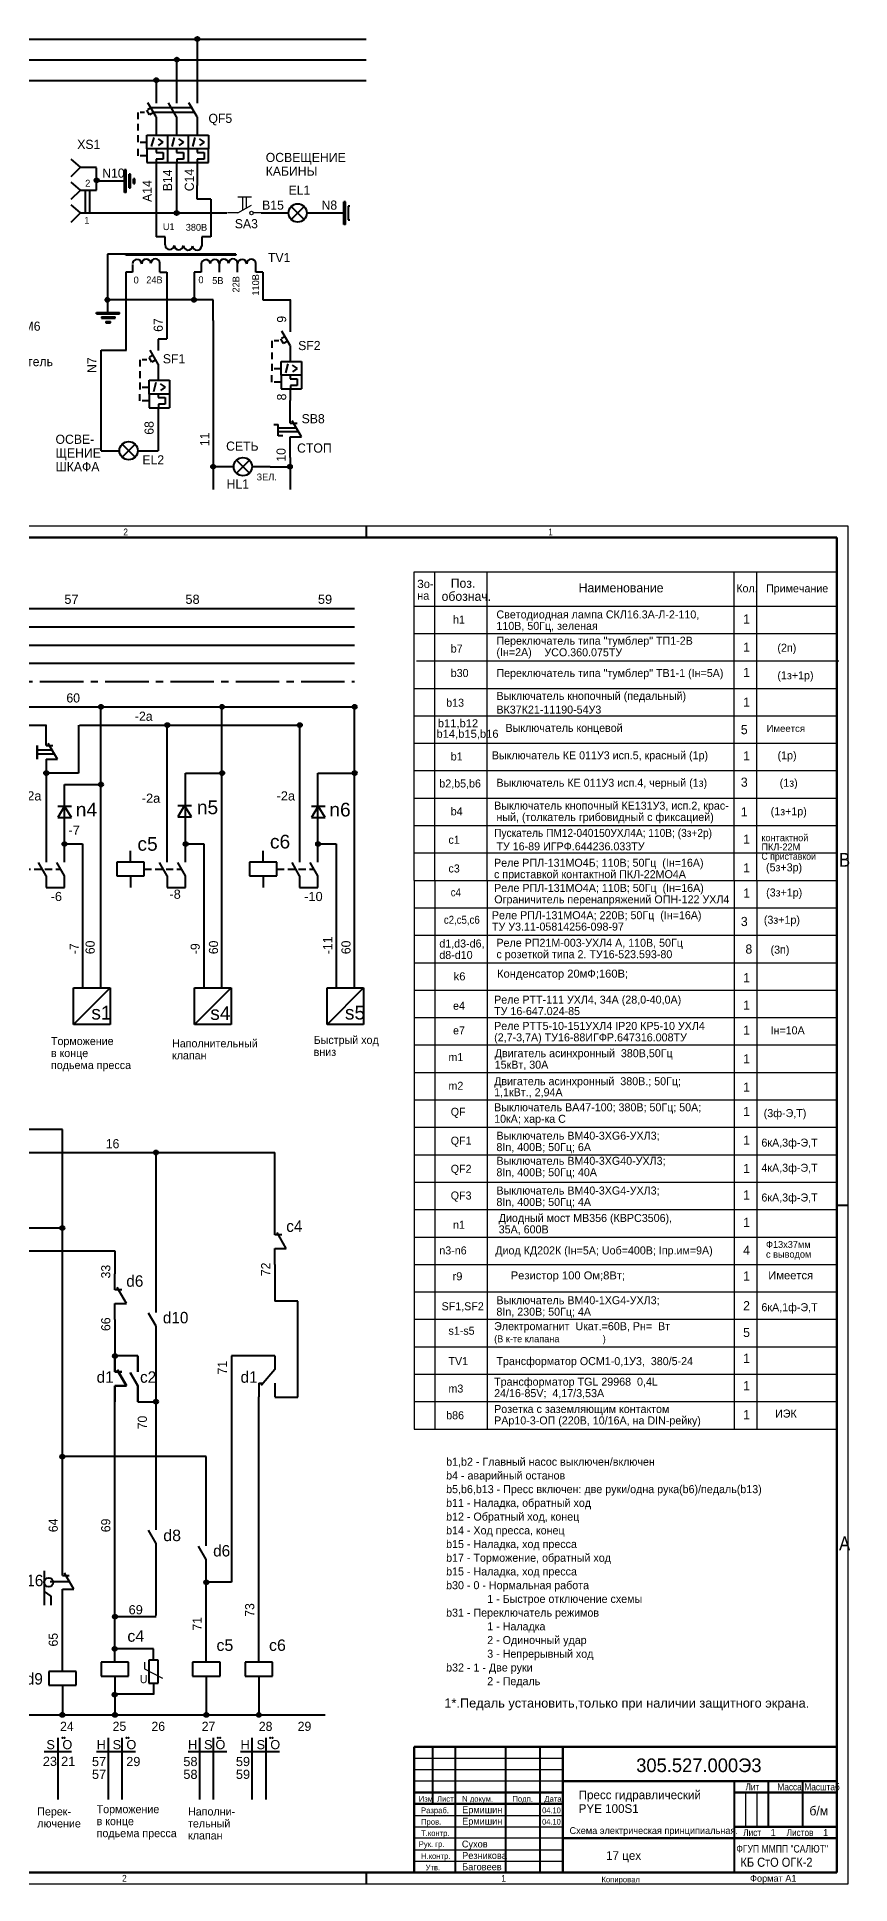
# Model space of a CAD drawing. Extents: x -32 to 1725, y 0 to 818.
# Drawn here: x 486 to 842, y 0 to 808 of the extents above; entities that cross this region are included whole.
import ezdxf

# ---------------------------------------------------------------- set-up
doc = ezdxf.new("R2010")
doc.units = 0
for name, pattern in [('CENTER2', [28.575, 19.05, -3.175, 3.175, -3.175]), ('HIDDEN2', [4.7625, 3.175, -1.5875]), ('K5LT_THIN', [0])]:
    doc.linetypes.add(name, pattern=pattern)
doc.layers.get('0').update_dxf_attribs({"linetype": 'CONTINUOUS', "lineweight": 40})
doc.layers.add('Layer0View0', color=7, linetype='CONTINUOUS')
for name, color, linetype, lineweight in [('Layer1', 6, 'CONTINUOUS', 50), ('СЛОЙ1', 3, 'CONTINUOUS', 30), ('Слой3 -060mm', 6, 'CONTINUOUS', 60)]:
    doc.layers.add(name, color=color, linetype=linetype, lineweight=lineweight)
doc.styles.get("Standard").update_dxf_attribs({"font": 'cad2win.shx'})
doc.styles.add('style1', font='ARIAL.TTF', dxfattribs={"height": 3})

# ---------------------------------------------------------------- blocks, each defined once
blk = doc.blocks.new('Точка')
for radius in [0.9, 0.6, 0.3]:
    blk.add_circle((0, 0), radius)
blk = doc.blocks.new('Автзащ 3ф')
for p, q in [((18, 18), (18, -10)), ((9, 9), (9, -10)), ((0, 0), (0, -10)), ((-8, -14), (-8, -17)), ((-5, -14), (-7, -14)), ((-2.87, -15.08), (-4.04, -13.05)), ((-2.26, -12.02), (-3.78, -12.9)), ((0, -16), (-3.6, -9.77)), ((-1.08, -14.04), (-2.87, -15.08)), ((16, -12.02), (-2, -12.02)), ((17, -14.04), (-1, -14.04)), ((0, -16), (0, -24)), ((9, -16), (5.4, -9.77)), ((9, -16), (9, -24)), ((18, -16), (14.4, -9.77)), ((18, -16), (18, -24)), ((-8, -19), (-8, -22)), ((-8, -24), (-8, -27)), ((-4, -24), (23, -24)), ((-4, -30), (-4, -24)), ((5, -24), (5, -30)), ((14, -24), (14, -30)), ((23, -24), (23, -30)), ((-8, -30), (-8, -33)), ((-7, -27), (-4, -27)), ((-4, -30), (-4, -36)), ((23, -30), (-4, -30)), ((-1, -25), (-2.07, -28.98)), ((0, -30), (0, -31.52)), ((0, -31.52), (3.06, -31.52)), ((0.86, -25.52), (3, -27)), ((3, -27), (1, -28.52)), ((3.06, -31.52), (3.06, -34.51)), ((5, -30), (5, -36)), ((8, -25), (6.93, -28.98)), ((9, -30), (9, -31.52)), ((9, -31.52), (12.06, -31.52)), ((9.86, -25.52), (12, -27)), ((12, -27), (10, -28.52)), ((12.06, -31.52), (12.06, -34.51)), ((14, -30), (14, -36)), ((17, -25), (15.93, -28.98)), ((18, -30), (18, -31.52)), ((18, -31.52), (21.06, -31.52)), ((18.86, -25.52), (21, -27)), ((21, -27), (19, -28.52)), ((21.06, -31.52), (21.06, -34.51)), ((23, -36), (23, -30)), ((-4, -33), (-7, -33)), ((-4, -36), (23, -36)), ((0, -36), (0, -46)), ((3.06, -34.51), (0.06, -34.51)), ((0.06, -34.51), (0.06, -35.98)), ((9, -36), (9, -46)), ((12.06, -34.51), (9.06, -34.51)), ((9.06, -34.51), (9.06, -35.98)), ((18, -36), (18, -46)), ((21.06, -34.51), (18.06, -34.51)), ((18.06, -34.51), (18.06, -35.98))]:
    blk.add_line(p, q)
for p in [(18.11, 18.09), (9.11, 9.09), (0.1, 0.1)]:
    blk.add_blockref('Точка', p)
blk = doc.blocks.new('ЛАМПА')
for p, q in [((0, 0), (8.02, 0)), ((14.81, -2.83), (9.15, 2.83)), ((14.81, 2.83), (9.15, -2.83)), ((9.15, 2.83), (9.15, 2.83)), ((16, -0.01), (25, 0))]:
    blk.add_line(p, q)
blk.add_circle((11.98, 0), 4)
blk = doc.blocks.new('авт защ-верт-теп-элмаг')
for p, q in [((0, 0.8), (0, -4.2)), ((-2.87, -9.28), (-4.04, -7.25)), ((-2.26, -6.22), (-3.78, -7.1)), ((0, -10.2), (-3.6, -3.97)), ((-8, -8.2), (-8, -11.2)), ((-8, -13.2), (-8, -16.2)), ((-5, -8.2), (-7, -8.2)), ((-1.08, -8.24), (-2.87, -9.28)), ((0, -10.2), (0, -17.2)), ((-8, -18.2), (-8, -21.2)), ((-8, -26.2), (-8, -23.2)), ((-7, -20.2), (-4, -20.2)), ((-4, -17.2), (5, -17.2)), ((-4, -23.2), (-4, -17.2)), ((-4, -23.2), (-4, -29.2)), ((5, -23.2), (-4, -23.2)), ((-1, -18.2), (-2.07, -22.18)), ((0, -23.2), (0, -24.72)), ((0.86, -18.72), (3, -20.2)), ((3, -20.2), (1, -21.72)), ((5, -17.2), (5, -23.2)), ((5, -23.2), (5, -29.2)), ((-4, -26.2), (-7, -26.2)), ((-4, -29.2), (5, -29.2)), ((0, -24.72), (3.06, -24.72)), ((0, -29.2), (0, -34.2)), ((0.06, -27.71), (0.06, -29.18)), ((3.06, -27.71), (0.06, -27.71)), ((3.06, -24.72), (3.06, -27.71))]:
    blk.add_line(p, q)
blk = doc.blocks.new('*U31')
at = {"layer": 'Layer0View0', "color": 7, "linetype": 'K5LT_THIN'}
for p, q in [((375.5, 174.5), (375.5, 180.5)), ((380.34, 178.25), (375.5, 178.25)), ((382.5, 174.5), (379.04, 180.5)), ((382.5, 185), (382.5, 181.25)), ((381.2, 176.75), (375.5, 176.75)), ((382.5, 174.5), (382.5, 170))]:
    blk.add_line(p, q, dxfattribs=at)
blk.add_circle((382.5, 180.5), 0.75, dxfattribs=at)
blk = doc.blocks.new('контакт замыкающ')
for p, q in [((0, 0), (7, 0)), ((7, 0), (12.8, 3.35)), ((13, 0), (20, 0))]:
    blk.add_line(p, q)
blk = doc.blocks.new('контакт размыкающ')
for p, q in [((0, 0), (7, 0)), ((7, 0), (7, -5)), ((13, 0), (20, 0)), ((13, -3), (13, 0)), ((7, -5), (13.98, -0.97))]:
    blk.add_line(p, q)
blk = doc.blocks.new('сопротив')
for p, q in [((5, 0), (0, 0)), ((15, 2), (5, 2)), ((5, 2), (5, -2)), ((15, -2), (15, 2)), ((15, 0), (20, 0)), ((5, -2), (15, -2))]:
    blk.add_line(p, q)

msp = doc.modelspace()

# ---------------------------------------------------------------- linework, layer by layer
for p, q in [((370, 807), (630, 807)), ((370, 798), (630, 798)), ((370, 789), (630, 789)), ((504.912, 751), (500.912, 754.5)), ((504.912, 751), (500.912, 754.5)), ((500.912, 747), (504.912, 751)), ((500.912, 747), (504.912, 751)), ((504.912, 741), (500.912, 744.5)), ((504.912, 741), (500.912, 744.5)), ((504.912, 751), (511.912, 751)), ((504.912, 751), (509.912, 751)), ((511.912, 741), (511.912, 745)), ((511.912, 745), (524, 745)), ((512, 744.79), (512, 750.79)), ((524.899, 749.869), (524.208, 749.869)), ((524.215, 739.878), (524.208, 749.841)), ((524.899, 739.878), (524.899, 749.869)), ((526.759, 747.922), (526.167, 747.922)), ((526.208, 741.995), (526.208, 747.922)), ((526.759, 741.995), (526.759, 747.922)), ((528.705, 745.89), (528.197, 745.89)), ((528.197, 743.942), (528.197, 745.89)), ((528.197, 743.942), (528.705, 743.942)), ((528.705, 743.942), (528.705, 745.89)), ((500.912, 737), (504.912, 741)), ((500.912, 737), (504.912, 741)), ((504.912, 741), (511.912, 741)), ((504.912, 741), (509.912, 741)), ((506.912, 741), (506.912, 731)), ((506.912, 741), (506.912, 731)), ((508.912, 741), (508.912, 731)), ((508.912, 741), (508.912, 731)), ((524.899, 739.878), (524.215, 739.878)), ((526.167, 741.995), (526.759, 741.995)), ((538, 743), (538, 720.5)), ((547, 743), (547, 731)), ((556, 737), (556, 743)), ((562, 737), (556, 737)), ((562, 737), (562, 720.5)), ((620.899, 735.869), (620.208, 735.869)), ((620.215, 725.878), (620.208, 735.841)), ((620.899, 725.878), (620.899, 735.869)), ((504.912, 731), (500.912, 734.5)), ((504.912, 731), (500.912, 734.5)), ((500.912, 727), (504.912, 731)), ((500.912, 727), (504.912, 731)), ((504.912, 731), (511.912, 731)), ((504.912, 731), (509.912, 731)), ((511.912, 731), (547, 731)), ((547, 731), (569, 731)), ((584, 731), (588, 731)), ((613, 731), (621, 731)), ((622.759, 733.922), (622.167, 733.922)), ((622.167, 727.995), (622.759, 727.995)), ((622.208, 727.995), (622.208, 733.922)), ((542, 720.5), (538, 720.5)), ((541.994, 717.014), (542, 720.5)), ((558, 720.5), (558, 716.5)), ((562, 720.5), (558, 720.5)), ((620.899, 725.878), (620.215, 725.878)), ((530.96, 713), (516.731, 713)), ((516.731, 713), (516.731, 687)), ((572.89, 712.558), (524.72, 712.558)), ((524.735, 712.492), (524.735, 713.002)), ((572.913, 713), (572.913, 712.558)), ((524.727, 705.075), (524.727, 687.075)), ((527.727, 705.075), (524.727, 705.075)), ((527.727, 708.45), (527.727, 705.075)), ((539.727, 705.075), (539.727, 709.075)), ((539.727, 705.075), (542.727, 705.075)), ((542.727, 705.075), (542.727, 676)), ((557.727, 705.075), (554.727, 705.075)), ((554.727, 705.075), (554.727, 693)), ((557.727, 708.628), (557.727, 705.075)), ((565.727, 705.075), (565.727, 709.075)), ((573.727, 705.075), (573.727, 709.075)), ((581.727, 705.075), (581.727, 709.075)), ((584.731, 705.075), (581.727, 705.075)), ((584.731, 705.075), (584.731, 693)), ((512, 687.495), (521.963, 687.502)), ((512, 686.811), (512, 687.495)), ((512, 686.811), (521.991, 686.811)), ((531.96, 693), (516.731, 693)), ((521.991, 686.811), (521.991, 687.502)), ((524.731, 687), (524.731, 671)), ((563, 693), (531.96, 693)), ((563, 684), (563, 693)), ((584.731, 693), (597, 693)), ((596.731, 693), (596.731, 684)), ((514.117, 685.542), (514.117, 684.95)), ((514.117, 685.502), (520.044, 685.502)), ((514.117, 684.95), (520.044, 684.95)), ((516.064, 683.513), (518.012, 683.513)), ((516.064, 683.513), (516.064, 683.005)), ((516.064, 683.005), (518.012, 683.005)), ((518.012, 683.005), (518.012, 683.513)), ((520.044, 684.95), (520.044, 685.542)), ((562.96, 684), (562.96, 610)), ((514, 655), (514, 671)), ((514, 671), (525, 671)), ((538.96, 676), (542.727, 676)), ((514, 627), (514, 655)), ((596.731, 639), (596.731, 649)), ((538.96, 640.798), (538.96, 627)), ((589.516, 638.526), (591.516, 638.526)), ((591.516, 633.526), (591.516, 638.526)), ((596.715, 638.998), (599.715, 638.998)), ((601.715, 632.998), (597.653, 640.033)), ((593.516, 633.526), (591.516, 633.526)), ((600.411, 635.227), (591.524, 635.227)), ((591.578, 637), (599.578, 637)), ((596.731, 624), (596.715, 632.998)), ((596.715, 632.998), (601.715, 632.998)), ((596.731, 624), (596.731, 610)), ((588, 620), (596.6, 620)), ((630.126, 589.017), (630.126, 594.017)), ((395.865, 558), (624.865, 558)), ((388, 550), (624.865, 550)), ((386, 542), (624.865, 542)), ((386, 534), (624.865, 534)), ((410.865, 515), (625, 515)), ((513.865, 392), (513.865, 515)), ((566.865, 392), (566.865, 515)), ((624.865, 392), (624.865, 515)), ((337.865, 507), (490, 507)), ((489.82, 506.97), (489.82, 498)), ((504, 507), (504, 486)), ((504.432, 507), (601, 507)), ((542.865, 447), (542.865, 507)), ((600.865, 507), (600.865, 447)), ((492.521, 495.934), (485.891, 495.934)), ((493.504, 494.218), (485.891, 494.218)), ((489.865, 498), (492.865, 498)), ((494.865, 492), (490.834, 498.982)), ((489.865, 492), (494.865, 492)), ((489.865, 492), (489.865, 447)), ((504, 486), (490, 486)), ((550.865, 455), (550.865, 486)), ((550.865, 486), (566.865, 486)), ((608.865, 455), (608.865, 486)), ((608.865, 486), (624.865, 486)), ((497.865, 455), (497.865, 481)), ((497.865, 481), (513.865, 481)), ((497.978, 471.564), (494.978, 466.564)), ((494.978, 471.564), (500.978, 471.564)), ((500.978, 466.564), (497.978, 471.564)), ((550.469, 471.81), (547.469, 466.81)), ((547.469, 471.81), (553.469, 471.81)), ((553.469, 466.81), (550.469, 471.81)), ((608.978, 471.564), (605.978, 466.564)), ((605.978, 471.564), (611.978, 471.564)), ((611.978, 466.564), (608.978, 471.564)), ((494.978, 466.564), (500.978, 466.564)), ((547.469, 466.81), (553.469, 466.81)), ((605.978, 466.564), (611.978, 466.564)), ((497.865, 447), (497.865, 455)), ((497.865, 455), (505.865, 455)), ((505.865, 455), (505.865, 392)), ((550.865, 447), (550.865, 455)), ((550.865, 455), (558.865, 455)), ((558.865, 455), (558.865, 392)), ((608.865, 447), (608.865, 455)), ((608.865, 455), (616.865, 455)), ((616.865, 455), (616.865, 392)), ((489.865, 441), (486.517, 446.799)), ((497.865, 441), (494.517, 446.799)), ((532.865, 447), (520.865, 447)), ((520.865, 447), (520.865, 441)), ((526.865, 447), (526.865, 452)), ((532.865, 441), (532.865, 447)), ((542.865, 441), (539.517, 446.799)), ((550.865, 441), (547.517, 446.799)), ((590.865, 447), (578.865, 447)), ((578.865, 447), (578.865, 441)), ((584.865, 447), (584.865, 452)), ((590.865, 441), (590.865, 447)), ((600.865, 441), (597.517, 446.799)), ((608.865, 441), (605.517, 446.799)), ((489.865, 441), (489.865, 436)), ((497.865, 436), (497.865, 441)), ((520.865, 441), (532.865, 441)), ((526.865, 441), (526.865, 436)), ((542.865, 441), (542.865, 436)), ((550.865, 436), (550.865, 441)), ((578.865, 441), (590.865, 441)), ((584.865, 441), (584.865, 436)), ((600.865, 441), (600.865, 436)), ((608.865, 436), (608.865, 441)), ((489.865, 436), (497.865, 436)), ((542.865, 436), (550.865, 436)), ((600.865, 436), (608.865, 436)), ((517.865, 392), (501.865, 376)), ((570.865, 392), (554.865, 376)), ((628.865, 392), (612.865, 376)), ((497, 330), (398, 330)), ((497, 141.5), (497, 330)), ((99, 320), (590, 320)), ((538, 257), (538, 320)), ((590, 291), (590, 320)), ((836, 297.042), (841, 297.042)), ((486, 287), (497, 287)), ((323, 277), (520, 277)), ((520, 277), (520, 267)), ((590, 271), (590, 255)), ((600, 255), (590, 255)), ((600, 213), (600, 255)), ((520, 247), (520, 231)), ((538, 213), (538, 237)), ((530, 231), (520, 231)), ((590, 231.1), (571, 231.1)), ((571, 231.1), (571, 132)), ((590, 231.1), (590, 225.1)), ((583, 219.1), (583, 213.1)), ((583, 219.1), (585, 219.1)), ((590, 225.1), (583.969, 218.118)), ((590, 219.1), (590, 213.1)), ((520, 118), (520, 213)), ((530, 211), (538, 211)), ((538, 155), (538, 214)), ((583, 135), (583, 213.1)), ((590, 213), (600, 213)), ((560, 187), (497, 187)), ((560, 155), (560, 187)), ((538, 149), (534.652, 154.799)), ((538, 117.5), (538, 149)), ((497, 135), (497, 141.5)), ((489, 137), (489, 122)), ((500.199, 132.184), (491.643, 132.184)), ((497, 135), (500, 135)), ((502, 129), (498, 136)), ((560, 97), (560, 135)), ((571, 132), (560, 132)), ((583, 97), (583, 135)), ((489, 128), (492, 126)), ((492, 126), (492, 122)), ((497, 129), (502, 129)), ((497, 101), (497, 129)), ((520, 97), (520, 118)), ((520, 117), (538, 117)), ((497, 93), (497, 101)), ((526, 97), (514, 97)), ((514, 97), (514, 91)), ((536.883, 102.883), (519.883, 102.883)), ((526, 91), (526, 97)), ((566, 97), (554, 97)), ((554, 97), (554, 91)), ((566, 91), (566, 97)), ((589, 97), (577, 97)), ((577, 97), (577, 91)), ((589, 91), (589, 97)), ((503, 93), (491, 93)), ((491, 93), (491, 87)), ((503, 87), (503, 93)), ((514, 91), (526, 91)), ((520, 91), (520, 74)), ((554, 91), (566, 91)), ((560, 91), (560, 74)), ((577, 91), (589, 91)), ((583, 91), (583, 74)), ((491, 87), (503, 87)), ((497, 87), (497, 74)), ((537, 83), (520, 83)), ((425, 74), (612, 74)), ((489, 58), (501, 58)), ((495, 64), (495, 37)), ((512, 58), (529, 58)), ((517, 64), (517, 37)), ((523, 64), (523, 37)), ((552, 58), (569, 58)), ((557, 64), (557, 37)), ((563, 64), (563, 37)), ((575, 58), (592, 58)), ((580, 64), (580, 37)), ((586, 64), (586, 37)), ((659, 60.042), (659, 35.042)), ((669, 60.042), (669, 5.042)), ((691, 60.042), (691, 5.042)), ((706, 60.042), (706, 5.042)), ((791, 45.042), (791, 5.042)), ((806, 45.042), (806, 25.042)), ((821, 45.042), (821, 25.042)), ((630.15, 0), (630.15, 5))]:
    msp.add_line(p, q)
at = {"lineweight": 90}
msp.add_line((524.721, 713.044), (572.89, 713.044), dxfattribs=at)
at = {"linetype": 'CENTER2'}
for p, q in [((372.865, 526), (624.865, 526)), ((501.865, 376), (501.865, 392)), ((501.865, 392), (517.865, 392)), ((517.865, 392), (517.865, 376)), ((554.865, 376), (554.865, 392)), ((554.865, 392), (570.865, 392)), ((570.865, 392), (570.865, 376)), ((612.865, 376), (612.865, 392)), ((612.865, 392), (628.865, 392)), ((628.865, 392), (628.865, 376)), ((517.865, 376), (501.865, 376)), ((570.865, 376), (554.865, 376)), ((628.865, 376), (612.865, 376))]:
    msp.add_line(p, q, dxfattribs=at)
at = {"linetype": 'HIDDEN2'}
for p, q in [((479.865, 444), (495.865, 444)), ((532.865, 444), (548.865, 444)), ((590.865, 444), (606.865, 444))]:
    msp.add_line(p, q, dxfattribs=at)
msp.add_circle((491, 132), 2)
for centre, start, end in [((543.994, 717.014), 180, 356.824292), ((547.991, 716.903), 180, 356.824292), ((551.988, 716.793), 180, 356.824292), ((555.985, 716.682), 180, 356.824292), ((529.718, 708.671), 3.175708, 180), ((533.715, 708.782), 3.175708, 180), ((537.712, 708.893), 3.175708, 180), ((559.721, 708.56), 3.175708, 180), ((563.718, 708.671), 3.175708, 180), ((567.715, 708.782), 3.175708, 180), ((571.712, 708.893), 3.175708, 180), ((575.718, 708.671), 3.175708, 180), ((579.715, 708.782), 3.175708, 180)]:
    msp.add_arc(centre, 2, start, end)
for p in [(497, 64), (498, 64), (525, 64), (526, 64), (565, 64), (566, 64), (588, 64), (589, 64)]:
    msp.add_point(p)
at = {"layer": 'Layer1'}
msp.add_line((486, 498), (486, 492), dxfattribs=at)
at = {"layer": 'СЛОЙ1'}
for p, q in [((841, 594.042), (0, 594.042)), ((841, 0.042), (841, 594.042)), ((651, 574.042), (835.948, 574.042)), ((651, 439.042), (651, 574.042)), ((660, 439.042), (660, 574.042)), ((683, 439.042), (683, 574.042)), ((791, 439.042), (791, 574.042)), ((801, 439.042), (801, 574.042)), ((651, 559.042), (835.948, 559.042)), ((651, 547.042), (835.948, 547.042)), ((652, 535.042), (836.948, 535.042)), ((651, 523.042), (835.948, 523.042)), ((651, 511.042), (835.948, 511.042)), ((651, 499.042), (835.948, 499.042)), ((651, 487.042), (835.948, 487.042)), ((651, 475.042), (835.948, 475.042)), ((651, 463.042), (835.948, 463.042)), ((651, 451.042), (835.948, 451.042)), ((651, 439.042), (835.948, 439.042)), ((651, 439.042), (651, 331.042)), ((660, 439.042), (660, 331.042)), ((683, 439.042), (683, 331.042)), ((791, 439.042), (791, 331.042)), ((801, 439.042), (801, 331.042)), ((651, 427.042), (835.948, 427.042)), ((651, 415.042), (835.948, 415.042)), ((651, 403.042), (835.948, 403.042)), ((651, 391.042), (835.948, 391.042)), ((651, 379.042), (835.948, 379.042)), ((651, 367.042), (835.948, 367.042)), ((651, 355.042), (835.948, 355.042)), ((651, 343.042), (835.948, 343.042)), ((651, 331.042), (835.948, 331.042)), ((651, 331.042), (651, 199.042)), ((660, 331.042), (660, 199.042)), ((683, 331.042), (683, 199.042)), ((791, 331.042), (791, 199.042)), ((801, 331.042), (801, 199.042)), ((651, 319.042), (835.948, 319.042)), ((651, 307.042), (835.948, 307.042)), ((651, 295.042), (835.948, 295.042)), ((651, 283.042), (835.948, 283.042)), ((651, 271.042), (835.948, 271.042)), ((651, 259.042), (835.948, 259.042)), ((651, 247.042), (835.948, 247.042)), ((651, 235.042), (835.948, 235.042)), ((651, 223.042), (835.948, 223.042)), ((651, 211.042), (835.948, 211.042)), ((651, 199.042), (835.948, 199.042)), ((651, 55.042), (716, 55.042)), ((651, 50.042), (716, 50.042)), ((716, 45.042), (651, 45.042)), ((796, 40.042), (796, 25.042)), ((801, 40.042), (801, 25.042)), ((651, 30.042), (716, 30.042)), ((651, 25.042), (716, 25.042)), ((716, 20.042), (651, 20.042)), ((651, 15.042), (716, 15.042)), ((651, 10.042), (716, 10.042)), ((0, 0.042), (841, 0.042))]:
    msp.add_line(p, q, dxfattribs=at)
msp.add_lwpolyline([(532.883, 97.117), (532.883, 94.117), (540.883, 90.117)], dxfattribs=at)
at = {"layer": 'Слой3 -060mm'}
for p, q in [((20, 589.042), (836, 589.042)), ((836, 589.042), (836, 5.042)), ((836, 60.042), (651, 60.042)), ((651, 60.042), (651, 5.042)), ((716, 60.042), (716, 5.042)), ((716, 45.042), (836, 45.042)), ((651, 40.042), (716, 40.042)), ((651, 35.042), (716, 35.042)), ((791, 40.042), (836, 40.042)), ((791, 25.042), (836, 25.042)), ((716, 20.042), (836, 20.042)), ((836, 5.042), (20, 5.042))]:
    msp.add_line(p, q, dxfattribs=at)

# ---------------------------------------------------------------- block references
for name, p in [('Автзащ 3ф', (538, 789)), ('Точка', (512, 745.29)), ('Точка', (547, 731)), ('ЛАМПА', (588, 731)), ('Точка', (516.731, 693)), ('Точка', (554.601, 693)), ('авт защ-верт-теп-элмаг', (596.731, 683.202)), ('авт защ-верт-теп-элмаг', (538.96, 675)), ('ЛАМПА', (514, 627)), ('Точка', (563, 620)), ('Точка', (596.6, 620)), ('Точка', (513.925, 514.966)), ('Точка', (566.925, 514.966)), ('Точка', (624.925, 514.966)), ('Точка', (542.925, 506.966)), ('Точка', (600.925, 506.966)), ('Точка', (489.925, 485.966)), ('Точка', (566.925, 485.966)), ('Точка', (624.925, 485.966)), ('Точка', (513.925, 480.966)), ('Точка', (497.925, 454.966)), ('Точка', (550.925, 454.966)), ('Точка', (608.925, 454.966)), ('контакт замыкающ', (466, 287))]:
    msp.add_blockref(name, p)
for name, p, rotation in [('*U31', (399.286, 1113.5), 270), ('ЛАМПА', (588, 620), 180), ('Точка', (538, 320), 90), ('контакт размыкающ', (590, 271), 90), ('Точка', (497, 287), 90), ('контакт размыкающ', (520, 247), 90), ('контакт замыкающ', (538, 237), 90), ('Точка', (520, 231), 90), ('Точка', (538, 211), 90), ('Точка', (497, 187), 90), ('контакт замыкающ', (560, 135), 90), ('Точка', (560, 132), 90), ('Точка', (520, 117), 90), ('Точка', (519.883, 102.883), 33.69006752596669), ('сопротив', (536.883, 82.883), 90), ('Точка', (519.883, 82.883), 33.69006752596669), ('Точка', (497, 74), 90), ('Точка', (520, 74), 90), ('Точка', (560, 74), 90), ('Точка', (583, 74), 90)]:
    msp.add_blockref(name, p, dxfattribs=dict(rotation=rotation))
at = {"layer": 'Layer1', "rotation": 90}
for name, p in [('контакт размыкающ', (520, 211)), ('контакт замыкающ', (530, 211))]:
    msp.add_blockref(name, p, dxfattribs=at)

# ---------------------------------------------------------------- texts
for s, height, p in [('QF5', 4, (560.932, 770.38)), ('XS1', 4, (503.5, 759)), ('ОСВЕЩЕНИЕ', 4, (586.011, 753.286)), ('N10', 4, (514.429, 746.429)), ('КАБИНЫ', 4, (586.011, 747.286)), ('B15', 4, (584.429, 732.429)), ('EL1', 4, (596.011, 739)), ('N8', 4, (610.429, 732.429)), ('SA3', 4, (572.473, 724.291)), ('TV1', 4, (587, 709.5)), ('М6', 4, (480, 679.475)), ('SF2', 4, (600.204, 671.005)), ('Электродвигатель', 4, (447, 663.978)), ('SF1', 4, (540.974, 665.207)), ('SB8', 4, (601.731, 639)), ('ОСВЕ-', 4, (494, 630)), ('СЕТЬ', 4, (568.673, 627)), ('ЩЕНИЕ', 4, (494, 624)), ('EL2', 4, (532.011, 621)), ('СТОП', 4, (599.731, 626.158)), ('ШКАФА', 4, (494, 618)), ('HL1', 4, (568.895, 610.459)), ('ЗЕЛ.', 3, (582.011, 614)), ('h1', 3.5, (668, 551.375)), ('Светодиодная лампа СКЛ16.3А-Л-2-110,', 3.5, (687, 553.625)), ('110В, 50Гц, зеленая', 3.5, (687, 548.625)), ('1', 4, (795, 551.375)), ('b7', 3.5, (667, 538.687)), ('Переключатель типа "тумблер" ТП1-2B', 3.5, (687, 542.125)), ('1', 4, (795, 539.063)), ('(2п)', 3.5, (810, 539.063)), ('(Iн=2А)', 3.5, (687, 537.125)), ('УСО.360.075ТУ', 3.5, (708, 537.063)), ('b30', 3.5, (667, 528)), ('Переключатель типа "тумблер" ТВ1-1 (Iн=5А)', 3.5, (687, 528)), ('1', 4, (795, 528)), ('(1з+1р)', 3.5, (810, 527)), ('60', 4, (498.765, 516.857)), ('b13', 3.5, (665, 515)), ('Выключатель кнопочный (педальный)', 3.5, (687, 518)), ('1', 4, (795, 515)), ('-2a', 4, (528.765, 508.857)), ('ВК37К21-11190-54У3', 3.5, (687, 512)), ('Выключатель концевой', 3.5, (691, 504)), ('5', 4, (794, 503)), ('b1', 3.5, (667, 491.5)), ('Выключатель КЕ 011У3 исп.5, красный (1p)', 3.5, (685, 492)), ('1', 4, (795, 491.5)), ('(1р)', 3.5, (810.052, 492)), ('b2,b5,b6', 3.5, (662, 479.68)), ('Выключатель КЕ 011У3 исп.4, черный (1з)', 3.5, (687, 480)), ('3', 4, (794, 480)), ('(1з)', 3.5, (811, 480)), ('b4', 3.5, (667, 467.5)), ('Выключатель кнопочный КЕ131У3, исп.2, крас-', 3.5, (686, 470)), ('ный, (толкатель грибовидный с фиксацией)', 3.5, (687, 465)), ('1', 4, (794, 467)), ('(1з+1р)', 3.5, (807.052, 467.5)), ('c1', 3.5, (666, 455.062)), ('ТУ 16-89 ИГРФ.644236.033ТУ', 3.5, (687, 452.187)), ('1', 4, (795, 455.062)), ('контактной', 3, (803, 456.187)), ('ПКЛ-22М', 3, (803, 452.187)), ('c3', 3.5, (666, 442.5)), ('Реле РПЛ-131MО4Б; 110В; 50Гц  (Iн=16А)', 3.5, (685.948, 445)), ('1', 4, (795, 442.5)), ('(5з+3р)', 3.5, (805, 443)), ('с приставкой контактной ПКЛ-22MО4A', 3.5, (685.948, 440)), ('Реле РПЛ-131MО4A; 110В; 50Гц  (Iн=16А)', 3.5, (686, 434)), ('Ограничитель перенапряжений ОПН-122 УХЛ4', 3.5, (686.052, 429)), ('1', 4, (795.052, 431.5)), ('(3з+1р)', 3.5, (805.052, 432)), ('ТУ У3.11-05814256-098-97', 3.5, (685.052, 417.062)), ('Реле РПЛ-131MО4A; 220В; 50Гц  (Iн=16А)', 3.5, (685, 422.062)), ('3', 4, (794, 419.063)), ('(3з+1р)', 3.5, (804.052, 420.062)), ('d1,d3-d6,', 3.5, (662, 409.674)), ('Реле РП21М-003-УХЛ4 А, 110В, 50Гц', 3.5, (687, 410)), ('d8-d10', 3.5, (662, 404.674)), ('с розеткой типа 2. ТУ16-523.593-80', 3.5, (687, 405)), ('8', 4, (796, 407)), ('(3п)', 3.5, (807, 407)), ('1', 4, (795, 394.458)), ('Реле РТТ-111 УХЛ4, 34A (28,0-40,0A)', 3.5, (686, 385.125)), ('e4', 3.5, (668, 382.458)), ('ТУ 16-647.024-85', 3.5, (686, 380.125)), ('1', 4, (795, 382.458)), ('e7', 3.5, (668, 371.687)), ('(2,7-3,7A) ТУ16-88ИГФР.647316.008ТУ', 3.5, (686, 368.625)), ('Реле РТТ5-10-151УХЛ4 IP20 КР5-10 УХЛ4', 3.5, (686, 373.625)), ('1', 4, (795, 371.562)), ('Iн=10А', 3.5, (807, 371.687)), ('Торможение', 3.5, (492, 367)), ('в конце', 3.5, (492, 361.75)), ('Наполнительный', 3.5, (545, 366)), ('вниз', 3.5, (607, 362.25)), ('Быстрый ход', 3.5, (607, 367.5)), ('Двигатель асинхронный  380В,50Гц', 3.5, (686.25, 361.687)), ('подьема пресса', 3.5, (492, 356.5)), ('клапан', 3.5, (545, 360.75)), ('m1', 3.5, (666, 360)), ('15кВт, 30A', 3.5, (686.25, 356.687)), ('1', 4, (795, 359)), ('m2', 3.5, (666, 347.438)), ('Двигатель асинхронный  380В.; 50Гц;', 3.5, (686, 349.438)), ('1,1кВт., 2,94A', 3.5, (686, 344.625)), ('1', 4, (795, 346.625)), ('QF', 3.5, (667, 336.083)), ('Выключатель ВА47-100; 380В; 50Гц; 50А;', 3.5, (686, 338.034)), ('1', 4, (795, 335.917)), ('10кА; хар-ка С', 3.5, (686, 333)), ('(3ф-Э,Т)', 3.5, (804, 335.5)), ('16', 4, (516, 321.857)), ('1', 4, (795, 323.441)), ('6кА,3ф-Э,Т', 3.5, (803, 322.583)), ('Выключатель ВМ40-3ХG40-УХЛ3;', 3.5, (687, 314.625)), ('4кА,3ф-Э,Т', 3.5, (803, 311.583)), ('QF2', 3.5, (667, 311.125)), ('8In, 400В; 50Гц; 40А ', 3.5, (687, 309.625)), ('1', 4, (795, 311)), ('QF3', 3.5, (667, 299.441)), ('8In, 400В; 50Гц; 4А ', 3.5, (687, 296.625)), ('Выключатель ВМ40-3ХG4-УХЛ3;', 3.5, (687, 301.625)), ('1', 4, (795, 299.441)), ('6кА,3ф-Э,Т', 3.5, (803, 298.583)), ('Диодный мост МВ356 (КВРС3506), ', 3.5, (688, 289.625)), ('1', 4, (795, 287.441)), ('c4', 5, (595, 285.286)), ('n1', 3.5, (668, 286.625)), ('35А, 600В', 3.5, (688, 284.625)), ('n3-n6', 3.5, (662, 275.429)), ('Диод КД202К (Iн=5А; Uоб=400В; Iпр.им=9А)', 3.5, (686.5, 275.429)), ('4', 4, (795, 275.286)), ('с выводом', 3, (805, 274)), ('Ф13х37мм', 3, (805, 278.286)), ('1', 4, (795, 264)), ('d6', 5, (525, 261.286)), ('d10', 5, (541, 245.286)), ('SF1,SF2', 3.5, (663, 251)), ('8In, 230В; 50Гц; 4А ', 3.5, (687, 248.625)), ('Выключатель ВМ40-1ХG4-УХЛ3;', 3.5, (687, 253.625)), ('2', 4, (795, 251)), ('6кА,1ф-Э,Т', 3.5, (803, 250.583)), ('s1-s5', 3.5, (666, 240.286)), ('Электромагнит  Uкат.=60В, Рн=  Вт', 3.5, (686, 242.286)), ('5', 4, (795, 239.286)), ('(В к-те клапана                 )', 3, (686, 237)), ('TV1', 3.5, (666, 227)), ('Трансформатор ОСМ1-0,1У3,  380/5-24', 3.5, (687, 227)), ('1', 4, (795, 228)), ('d1', 5, (512, 219.286)), ('d1', 5, (575, 219.286)), ('m3', 3.5, (666, 215)), ('Трансформатор TGL 29968  0,4L', 3.5, (686, 218)), ('1', 4, (795, 216)), ('24/16-85V;  4,17/3,53A', 3.5, (686, 213)), ('b86', 3.5, (665, 203.313)), ('Розетка с заземляющим контактом', 3.5, (686, 206.062)), ('РАр10-3-ОП (220В, 10/16А, на DIN-рейку)', 3.5, (686, 201.062)), ('1', 4, (795, 203.313)), ('ИЭК', 3.5, (809, 204.063)), ('b1,b2 - Главный насос выключен/включен', 3.5, (665, 183)), ('b4 - аварийный останов', 3.5, (664.973, 176.979)), ('b5,b6,b13 - Пресс включен: две руки/одна рука(b6)/педаль(b13)', 3.5, (664.973, 170.993)), ('b11 - Наладка, обратный ход', 3.5, (664.973, 164.979)), ('b12 - Обратный ход, конец', 3.5, (664.973, 158.993)), ('b14 - Ход пресса, конец', 3.5, (664.973, 152.979)), ('d6', 5, (563, 143.286)), ('b15 - Наладка, ход пресса', 3.5, (664.973, 146.993)), ('b17 - Торможение, обратный ход', 3.5, (664.973, 140.979)), ('b15 - Наладка, ход пресса', 3.5, (664.973, 134.993)), ('b16', 5, (477.5, 130.284)), ('b30 - 0 - Нормальная работа', 3.5, (664.973, 128.979)), ('1 - Быстрое отключение схемы', 3.5, (682.973, 122.993)), ('b31 - Переключатель режимов', 3.5, (664.973, 116.979)), ('1 - Наладка', 3.5, (682.973, 110.979)), ('2 - Одиночный удар', 3.5, (682.973, 104.993)), ('3 - Непрерывный ход', 3.5, (682.973, 98.993)), ('d9', 5, (481, 87.286)), ('b32 - 1 - Две руки', 3.5, (664.973, 92.979)), ('2 - Педаль', 3.5, (682.973, 86.993)), ('24', 4, (496, 67)), ('25', 4, (519, 67)), ('26', 4, (536, 67)), ('27', 4, (558, 67)), ('28', 4, (583, 67)), ('29', 4, (600, 67)), ('305.527.000Э3', 6, (748.179, 48.961)), ('Пресс гидравлический', 3.8, (723, 37.122)), ('Перек-', 3.5, (486, 30)), ('Торможение', 3.5, (512, 31)), ('Наполни-', 3.5, (552, 30)), ('PYE 100S1', 3.8, (723, 31.122)), ('б/м', 4, (824, 30.042)), ('лючение', 3.5, (486, 24.75)), ('в конце', 3.5, (512, 25.75)), ('тельный', 3.5, (552, 24.75)), ('подьема пресса', 3.5, (512, 20.5)), ('клапан', 3.5, (552, 19.5)), ('1', 3, (807, 21.042)), ('1', 3, (830, 21.042)), ('17 цех', 3.8, (735, 10.585))]:
    msp.add_text(s, height=height).set_placement(p)
for s, p in [('A14', (536.143, 735.786)), ('B14', (545, 740.5)), ('C14', (554.571, 740.5)), ('67', (540.96, 679)), ('9', (594.96, 683)), ('N7', (511.901, 661)), ('8', (594.96, 649)), ('68', (536.96, 634)), ('11', (561.313, 629)), ('10', (594.731, 622.202)), ('60', (511.143, 406.765)), ('60', (565.143, 406.765)), ('-11', (615.143, 406.765)), ('60', (623.143, 406.765)), ('-7', (504.143, 406.765)), ('-9', (557.143, 406.765)), ('33', (517.991, 264.913)), ('72', (587.991, 265.913)), ('66', (517.991, 241.913)), ('71', (568.991, 222.913)), ('70', (533.991, 198.913)), ('64', (494.991, 153.913)), ('69', (517.991, 153.913)), ('73', (580.991, 116.913)), ('71', (557.991, 110.913)), ('65', (494.991, 103.913))]:
    msp.add_text(s, height=4, rotation=90).set_placement(p)
for s, height, width, p in [('2', 3, 0.9, (523.69, 589.953)), ('1', 3, 0.9, (709.69, 589.953)), ('Пускатель ПМ12-040150УХЛ4А; 110В; (3з+2p)', 3.5, 0.95, (686, 458.062)), ('С приставкой', 3, 0.95, (803, 448.062)), ('В', 6, 0.9, (837, 445.042)), ('c4', 3.5, 0.9, (667, 432.062)), ('c2,c5,c6', 3.5, 0.9, (664, 420.062)), ('А', 6, 0.9, (837, 146.042)), ('2', 3, 0.9, (523.15, 1)), ('1', 3, 0.9, (689.15, 1))]:
    msp.add_text(s, height=height, dxfattribs=dict(width=width)).set_placement(p)
at = {"style": 'style1'}
msp.add_text('1*.Педаль установить,только при наличии защитного экрана.', height=4, dxfattribs=at).set_placement((664.195, 77.18))
at = {"color": 0}
for s, height, width, p in [('ФГУП ММПП "САЛЮТ"', 3.3, 0.85, (792.026, 13.794)), ('КБ СтО ОГК-2', 4, 0.9, (793.839, 7.549))]:
    msp.add_text(s, height=height, dxfattribs=dict(at, width=width)).set_placement(p)
at = {"linetype": 'CENTER2', "char_height": 4, "width": 6, "attachment_point": 1, "style": 'style1'}
for s, insert in [('57', (497.865, 564)), ('58', (550.865, 564)), ('59', (608.865, 564))]:
    msp.add_mtext(s, dxfattribs=dict(at, insert=insert))
at = {"attachment_point": 1, "style": 'style1'}
for s, insert, char_height, width in [('b11,b12', (661.333, 509.524), 3.5, 17.7731), ('b14,b15,b16', (660.74, 504.928), 3.5, 24.2899), ('Имеется', (805.253, 507), 3, 25), ('-2a', (479.764, 478), 4, 8), ('-2a', (531.764, 477), 4, 5), ('-2a', (590.764, 478), 4, 8), ('n4', (502.865, 473), 6, 9), ('n5', (555.865, 474), 6, 10), ('n6', (613.865, 473), 6, 9), ('-7', (499.666, 463), 4, 7), ('c5', (529.865, 458), 6, 10), ('c6', (587.865, 459), 6, 11), ('-6', (491.865, 434), 4, 5), ('-8', (543.865, 435), 4, 5), ('-10', (602.865, 434), 4, 5), ('k6', (668.27, 398.816), 3.5, 10.6639), ('Конденсатор 20мФ;160В;', (687.253, 400), 3.5, 110), ('s1', (509.682, 384.183), 6, 7), ('s4', (561.731, 384), 6, 7), ('s5', (620.682, 384.183), 6, 7), ('r9', (667.764, 267.615), 3.5, 6.7143), ('Резистор 100 Ом;8Вт;', (693.253, 268), 3.5, 106), ('Имеется', (806, 268.049), 3.5, 25), ('d8', (541.166, 155), 5, 11), ('69', (526, 122), 4, 5), ('c4', (525.449, 111), 5, 10), ('c5', (564.449, 107), 5, 10), ('c6', (587.449, 107), 5, 10), ('S', (490, 63), 4, 1), ('O', (497, 63), 4, 5), ('H', (512, 63), 4, 5), ('S', (519, 63), 4, 1), ('O', (525, 63), 4, 5), ('H', (552, 63), 4, 5), ('S', (559, 63), 4, 1), ('O', (564, 63), 4, 5), ('H', (575, 63), 4, 5), ('S', (582, 63), 4, 1), ('O', (588, 63), 4, 5), ('23', (488.428, 55.678), 4, 8.0657), ('21', (496.428, 55.678), 4, 8.0657), ('57', (509.951, 55.606), 4, 5.9616), ('57', (509.951, 50.003), 4, 5.9616), ('29', (524.951, 55.606), 4, 5.9616), ('58', (549.951, 55.606), 4, 5.9616), ('58', (549.951, 50.003), 4, 5.9616), ('59', (572.951, 55.606), 4, 5.9616), ('59', (572.951, 50.003), 4, 5.9616)]:
    msp.add_mtext(s, dxfattribs=dict(at, insert=insert, char_height=char_height, width=width))
at = {"layer": 'Layer1'}
for s, height, p in [('QF1', 3.5, (667, 323.441)), ('8In, 400В; 50Гц; 6А ', 3.5, (687, 320.625)), ('Выключатель ВМ40-3ХG6-УХЛ3;', 3.5, (687, 325.625)), ('c2', 5, (531, 219.286))]:
    msp.add_text(s, height=height, dxfattribs=at).set_placement(p)
at = {"layer": 'СЛОЙ1'}
for s, height, p in [('2', 3, (507, 742.5)), ('1', 3, (506.616, 726.29)), ('U1', 3, (541, 723.5)), ('380B', 3, (551, 723.214)), ('0', 3, (528.185, 700.15)), ('24В', 3, (533.727, 700.218)), ('0', 3, (556.54, 700.252)), ('5B', 3, (562.586, 699.94)), ('Зо-', 3.6, (652.3, 566.942)), ('Поз.', 4, (667, 567.042)), ('Наименование', 4, (723, 565.042)), ('Кол.', 3.5, (792, 565.042)), ('Примечание', 3.5, (805, 565.042)), ('на', 3.6, (652.3, 561.799)), ('обознач.', 4, (663, 561.327)), ('U', 3.5, (530.883, 87.883)), ('Изм', 2.5, (653.001, 36)), ('Разраб.', 2.5, (654.001, 31)), ('Лист', 2.5, (661.001, 36)), ('N докум.', 2.5, (672.001, 36)), ('Ермишин', 3, (672.001, 31)), ('Подп.', 2.5, (694.001, 36)), ('Дата', 2.5, (708.001, 36)), ('Пров.', 2.5, (654.001, 26)), ('Ермишин', 3, (672.001, 26)), ('Схема электрическая принципиальная.', 3, (719, 21.899)), ('Рук. гр.', 2.5, (653, 16.256)), ('Т.контр.', 2.5, (654.001, 21)), ('Сухов', 3, (671.864, 16.009)), ('Н.контр.', 2.5, (654.001, 11)), ('Утв.', 2.5, (656.001, 6)), ('Баговеев', 3, (672, 6.042)), ('Резникова', 3, (672.001, 11)), ('Копировал', 2.5, (733, 0.756)), ('Формат А1', 3, (798.001, 1))]:
    msp.add_text(s, height=height, dxfattribs=at).set_placement(p)
for s, p in [('22B', (574.49, 696.212)), ('110В', (583.101, 694.858))]:
    msp.add_text(s, height=3, rotation=90, dxfattribs=at).set_placement(p)
at = {"layer": 'СЛОЙ1', "width": 0.9}
for s, height, p in [('Лит', 3, (796.001, 41)), ('Масса', 3, (810.001, 41)), ('Масштаб', 3, (821.802, 41)), ('04.10', 2.5, (707, 31)), ('04.10', 2.5, (707, 26)), ('Лист', 3, (795.001, 21)), ('Листов', 3, (814.001, 21))]:
    msp.add_text(s, height=height, dxfattribs=at).set_placement(p)

doc.saveas('drawing.dxf')
